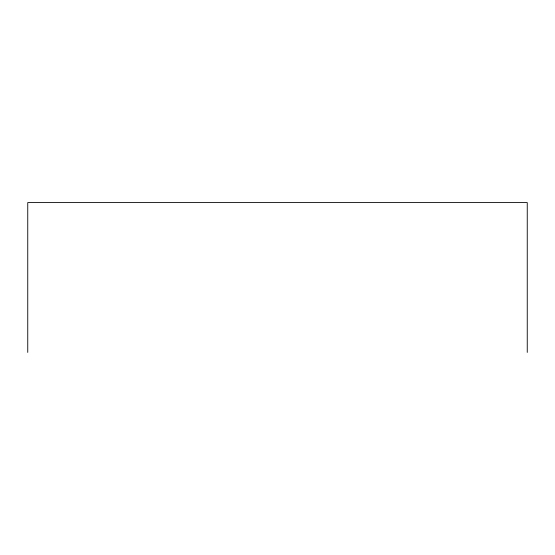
<?xml version="1.0" encoding="UTF-8"?>
<svg xmlns="http://www.w3.org/2000/svg" width="555" height="555" viewBox="0 0 555 555"><rect width="100%" height="100%" fill="white"/><g stroke="black" fill="none" stroke-linecap="round" stroke-linejoin="round"><path stroke-width="0.83" d="M527.25 352.411L527.25 202.589L27.75 202.589L27.75 352.411"/></g></svg>
